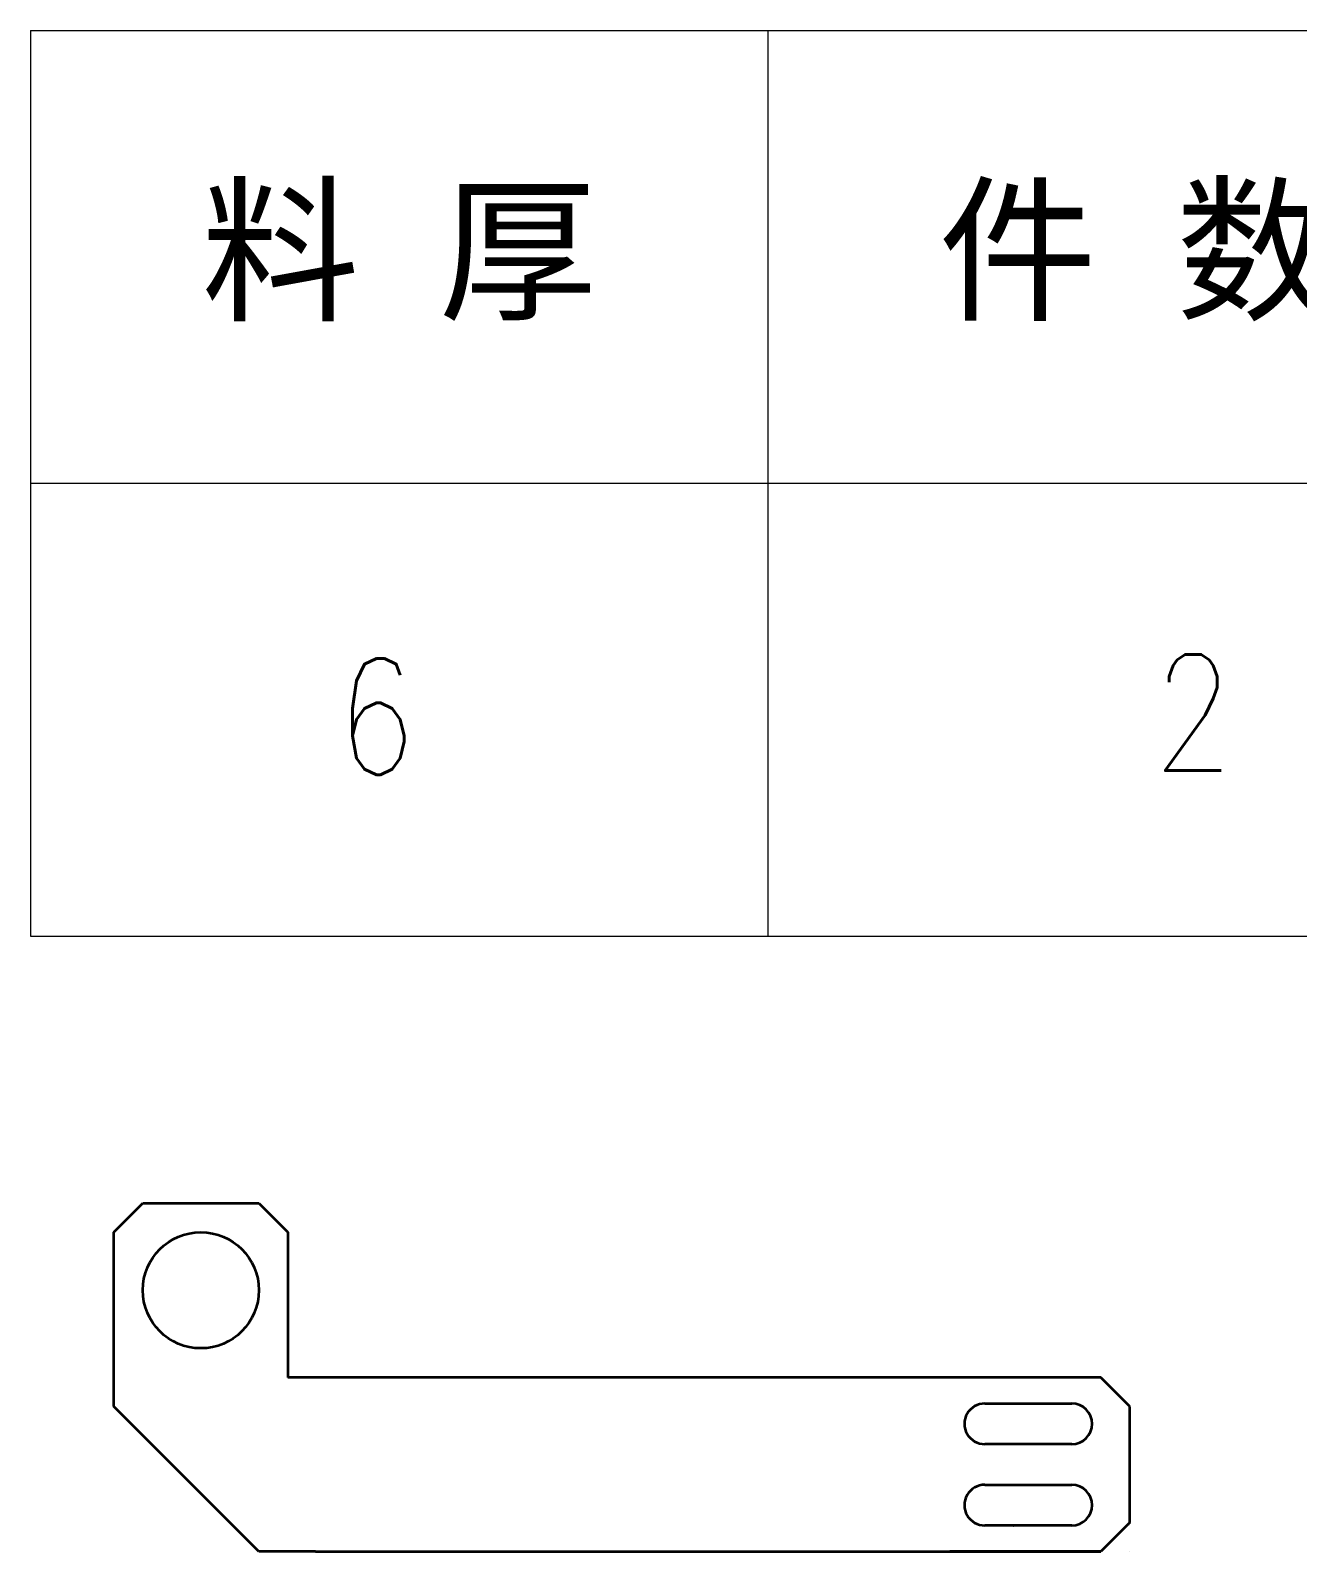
# Model space of a CAD drawing. Header units: millimetres. Extents: x 1333 to 190452, y -42879 to -5704.
# Drawn here: x 175462.3 to 175680.6, y -22490.5 to -22228.6 of the extents above; entities that cross this region are included whole.
import ezdxf
from ezdxf.enums import TextEntityAlignment as Align

# ---------------------------------------------------------------- set-up
doc = ezdxf.new("R2010")
doc.units = ezdxf.units.MM
doc.header["$LTSCALE"] = 0.5
doc.layers.add('标注线', color=3, linetype='Continuous', lineweight=18)
doc.layers.add('粗实线', color=7, linetype='Continuous', lineweight=35)
doc.styles.add('DIM', font='romans.shx', dxfattribs={"width": 0.8, "bigfont": 'bigfont.shx'})
doc.styles.get("Standard").update_dxf_attribs({"font": 'simplex.shx'})

# ---------------------------------------------------------------- blocks, each defined once
blk = doc.blocks.new('*T483')
at = {"color": 0, "linetype": 'ByBlock', "lineweight": -2, "transparency": 16777216}
for p, q in [((0, 0), (127, 0)), ((0, 0), (0, -78)), ((63.5, 0), (63.5, -78)), ((127, 0), (127, -78)), ((0, -39), (127, -39)), ((0, -78), (127, -78))]:
    blk.add_line(p, q, dxfattribs=at)
at = {"color": 0, "transparency": 16777216, "char_height": 10, "width": 60.5, "attachment_point": 5}
for s, insert in [('{\\fSimSun|b0|i0|c134|p2;料 厚}', (31.75, -19.5)), ('{\\fSimSun|b0|i0|c134|p2;件 数}', (95.25, -19.5))]:
    blk.add_mtext(s, dxfattribs=dict(at, insert=insert))
blk = doc.blocks.new('拆图参数')
blk.add_blockref('*T483', (-63.5, 78))
at = {"style": 'DIM', "width": 0.8}
blk.add_attdef('6', text='', height=10, dxfattribs=at).set_placement((-37.13, 18.91), align=Align.MIDDLE_LEFT)
blk.add_attdef('1', text='', height=10, dxfattribs=at).set_placement((36.65, 19.27), align=Align.MIDDLE_CENTER)

msp = doc.modelspace()

# ---------------------------------------------------------------- linework, layer by layer
at = {"layer": '粗实线', "ltscale": 0.176777}
for p, q in [((175476.64, -22435.538), (175481.64, -22430.538)), ((175501.64, -22430.538), (175506.64, -22435.538)), ((175651.67, -22465.541), (175646.67, -22460.541)), ((175651.669, -22485.541), (175646.669, -22490.541))]:
    msp.add_line(p, q, dxfattribs=at)
at = {"layer": '粗实线', "ltscale": 0.5}
msp.add_line((175481.64, -22430.538), (175501.64, -22430.538), dxfattribs=at)
at = {"layer": '粗实线'}
for p, q in [((175476.639, -22465.538), (175476.64, -22435.538)), ((175506.64, -22435.538), (175506.64, -22460.538)), ((175646.67, -22460.541), (175620.67, -22460.54)), ((175501.639, -22490.538), (175476.639, -22465.538)), ((175651.669, -22485.541), (175651.669, -22465.541)), ((175651.669, -22486.041), (175651.669, -22486.041)), ((175646.669, -22490.541), (175620.669, -22490.54))]:
    msp.add_line(p, q, dxfattribs=at)
at = {"layer": '粗实线', "ltscale": 0.119444}
msp.add_line((175511.417, -22460.538), (175506.64, -22460.538), dxfattribs=at)
at = {"layer": '粗实线', "ltscale": 0.275}
for p, q in [((175646.67, -22460.541), (175511.417, -22460.539)), ((175511.417, -22490.539), (175646.669, -22490.541)), ((175651.669, -22490.541), (175651.669, -22490.541))]:
    msp.add_line(p, q, dxfattribs=at)
at = {"layer": '粗实线', "ltscale": 0.25}
for p, q in [((175626.67, -22465.041), (175636.67, -22465.041)), ((175636.669, -22472.041), (175626.669, -22472.041))]:
    msp.add_line(p, q, dxfattribs=at)
at = {"layer": '粗实线', "ltscale": 0.124175}
for p, q in [((175636.702, -22465.041), (175641.669, -22465.041)), ((175636.702, -22479.041), (175641.669, -22479.041))]:
    msp.add_line(p, q, dxfattribs=at)
at = {"layer": '粗实线', "ltscale": 0.125003}
for p, q in [((175641.669, -22472.041), (175636.669, -22472.041)), ((175631.669, -22479.041), (175636.669, -22479.041)), ((175641.669, -22486.041), (175636.669, -22486.041))]:
    msp.add_line(p, q, dxfattribs=at)
at = {"layer": '粗实线', "ltscale": 0.124997}
for p, q in [((175626.669, -22479.041), (175631.669, -22479.041)), ((175636.669, -22486.041), (175631.669, -22486.041))]:
    msp.add_line(p, q, dxfattribs=at)
at = {"layer": '粗实线', "ltscale": 0.000822648}
msp.add_line((175636.669, -22479.041), (175636.702, -22479.041), dxfattribs=at)
at = {"layer": '粗实线', "ltscale": 0.123833}
msp.add_line((175631.622, -22486.041), (175626.669, -22486.041), dxfattribs=at)
at = {"layer": '粗实线', "ltscale": 0.244444}
msp.add_line((175511.417, -22490.538), (175501.639, -22490.538), dxfattribs=at)
at = {"layer": '粗实线'}
msp.add_circle((175491.64, -22445.538), 10, dxfattribs=at)
for centre, start, end in [((175626.669, -22468.541), 89.99826, 269.99826), ((175636.669, -22468.541), 89.45958, 89.99826), ((175641.669, -22468.541), 270.00005, 90.00005), ((175626.669, -22482.541), 89.99826, 269.99826), ((175641.669, -22482.541), 270.00005, 90.00005), ((175631.669, -22482.541), 269.23392, 270.00005)]:
    msp.add_arc(centre, 3.5, start, end, dxfattribs=at)

# ---------------------------------------------------------------- block references
at = {"layer": '标注线', "xscale": 2, "yscale": 2, "zscale": 2}
msp.add_blockref('拆图参数', (175589.285, -22384.566), dxfattribs=at).add_auto_attribs({'1': '2', '6': '6'})

doc.saveas('drawing.dxf')
